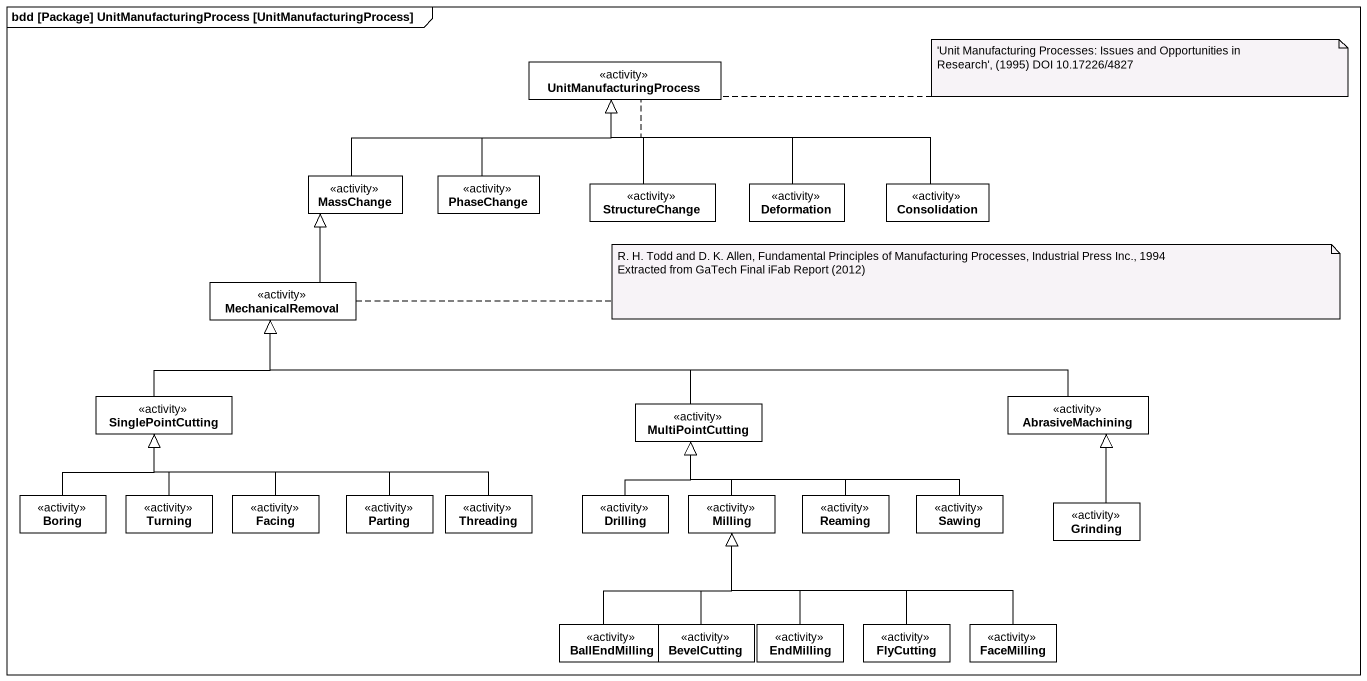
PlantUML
@startuml
mainframe bdd [Package] UnitManufacturingProcess [UnitManufacturingProcess]
hide circle
hide empty members
class UnitManufacturingProcess <<activity>> #FFFFFF
class MassChange <<activity>> #FFFFFF
class PhaseChange <<activity>> #FFFFFF
class StructureChange <<activity>> #FFFFFF
class Deformation <<activity>> #FFFFFF
class Consolidation <<activity>> #FFFFFF
class MechanicalRemoval <<activity>> #FFFFFF
class SinglePointCutting <<activity>> #FFFFFF
class MultiPointCutting <<activity>> #FFFFFF
class AbrasiveMachining <<activity>> #FFFFFF
class Boring <<activity>> #FFFFFF
class Turning <<activity>> #FFFFFF
class Facing <<activity>> #FFFFFF
class Parting <<activity>> #FFFFFF
class Threading <<activity>> #FFFFFF
class Drilling <<activity>> #FFFFFF
class Milling <<activity>> #FFFFFF
class Reaming <<activity>> #FFFFFF
class Sawing <<activity>> #FFFFFF
class Grinding <<activity>> #FFFFFF
class BallEndMilling <<activity>> #FFFFFF
class BevelCutting <<activity>> #FFFFFF
class EndMilling <<activity>> #FFFFFF
class FlyCutting <<activity>> #FFFFFF
class FaceMilling <<activity>> #FFFFFF
MassChange -right-|> UnitManufacturingProcess
PhaseChange -up-|> UnitManufacturingProcess
StructureChange -up-|> UnitManufacturingProcess
Deformation -up-|> UnitManufacturingProcess
Consolidation -left-|> UnitManufacturingProcess
MechanicalRemoval -up-|> MassChange
SinglePointCutting -up-|> MechanicalRemoval
MultiPointCutting -left-|> MechanicalRemoval
AbrasiveMachining -left-|> MechanicalRemoval
Boring -up-|> SinglePointCutting
Turning -up-|> SinglePointCutting
Facing -up-|> SinglePointCutting
Parting -left-|> SinglePointCutting
Threading -left-|> SinglePointCutting
Drilling -up-|> MultiPointCutting
Milling -up-|> MultiPointCutting
Reaming -up-|> MultiPointCutting
Sawing -left-|> MultiPointCutting
Grinding -up-|> AbrasiveMachining
BallEndMilling -up-|> Milling
BevelCutting -up-|> Milling
EndMilling -up-|> Milling
FlyCutting -up-|> Milling
FaceMilling -left-|> Milling
note right of UnitManufacturingProcess
  ~'Unit Manufacturing Processes: Issues and Opportunities in
  Research', (1995) DOI 10.17226/4827
end note
note right of MechanicalRemoval
  R. H. Todd and D. K. Allen, Fundamental Principles of Manufacturing Processes, Industrial Press Inc., 1994
  Extracted from GaTech Final iFab Report (2012)
end note
@enduml
